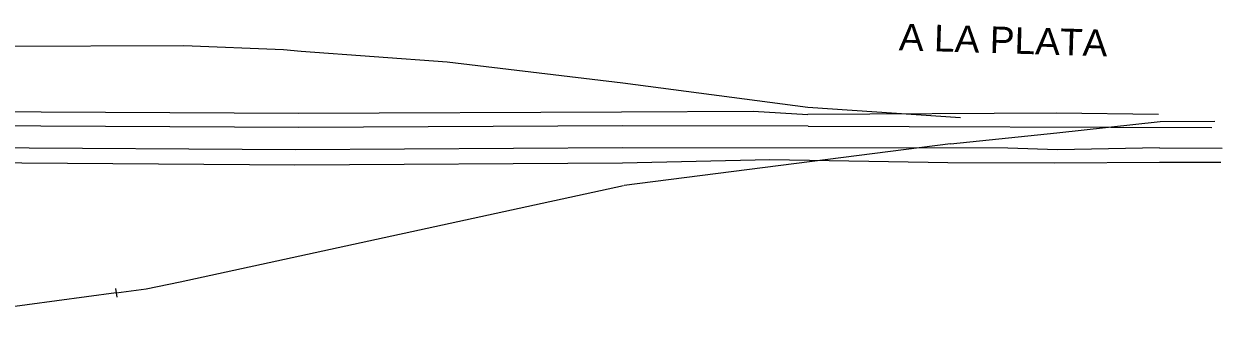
# Model space of a CAD drawing. Header units: millimetres. Extents: x -725228 to 10849, y -8846583 to 5995.
# Drawn here: x 10712.7 to 10848.9, y 5903.1 to 5937.5 of the extents above; entities that cross this region are included whole.
import ezdxf

# ---------------------------------------------------------------- set-up
doc = ezdxf.new("R2010")
doc.units = ezdxf.units.MM
doc.layers.add('00-SIMB', color=1, linetype='Continuous', lineweight=0)
doc.layers.add('ES-Perfiles-g', color=4, linetype='Continuous')
doc.styles.get("Standard").update_dxf_attribs({"font": 'arial.ttf'})

# ---------------------------------------------------------------- blocks, each defined once
blk = doc.blocks.new('Ubicación_TOLOSA')
at = {"layer": '00-SIMB', "color": 1, "lineweight": 5, "ltscale": 2}
for p, q in [((568.21, 102.99), (544.28, 102.93)), ((579.52, 102.56), (568.21, 102.99)), ((581.55, 102.35), (579.52, 102.56)), ((598.15, 101.13), (581.55, 102.35)), ((618.11, 98.74), (598.15, 101.13)), ((639.13, 96), (618.11, 98.74)), ((656.5, 94.8), (639.13, 96)), ((667.46, 93.11), (679.18, 94.37)), ((679.18, 94.37), (685.39, 94.43)), ((655.35, 91.86), (667.46, 93.11)), ((655.35, 91.86), (618.26, 87.1)), ((567.77, 76.14), (618.19, 87.09)), ((560.44, 75.41), (560.57, 74.42)), ((560.5, 74.91), (563.9, 75.37)), ((563.9, 75.37), (567.77, 76.14)), ((560.5, 74.91), (532.51, 71.12))]:
    blk.add_line(p, q, dxfattribs=at)
for points in [[(544.62, 95.51), (581.25, 95.32), (617.95, 95.49), (632.91, 95.58), (639.14, 95.19)], [(679, 95.18), (667.36, 95.34), (639.14, 95.19)], [(639.19, 93.87), (618.05, 93.89), (581.27, 93.7), (544.58, 93.89), (506.15, 93.86), (485.24, 93.85), (395.4, 93.79), (395.4, 93.79)], [(639.19, 93.87), (685.05, 93.72)], [(679.11, 91.39), (667.53, 91.17), (661.89, 91.36), (618.05, 91.39), (580.89, 91.16), (544.53, 91.41), (486.66, 91.07), (413.06, 91.11), (350.93, 91.27)], [(679.11, 91.39), (686.23, 91.36)], [(413.12, 89.51), (486.81, 89.53), (544.57, 89.72), (580.82, 89.47), (618.07, 89.69), (634.82, 90.06), (655.05, 89.72), (667.17, 89.68), (679.13, 89.78), (686.09, 89.76)]]:
    blk.add_lwpolyline(points, dxfattribs=at)
blk.add_text('A LA PLATA', height=3.023, rotation=358.2931, dxfattribs=at).set_placement((649.46, 102.5))

msp = doc.modelspace()

# ---------------------------------------------------------------- block references
at = {"layer": 'ES-Perfiles-g', "lineweight": 5}
msp.add_blockref('Ubicación_TOLOSA', (10162.675, 5831.965), dxfattribs=at)

doc.saveas('drawing.dxf')
